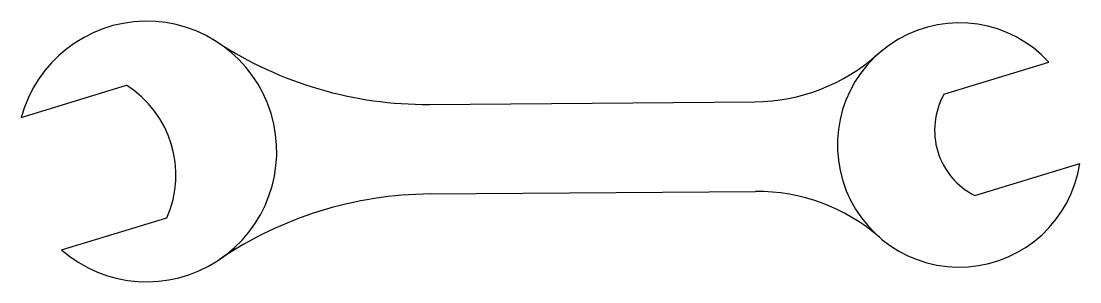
# Model space of a CAD drawing. Header units: inches. Extents: x 35 to 166, y 37 to 69.
import ezdxf

# ---------------------------------------------------------------- set-up
doc = ezdxf.new("R2010")
doc.units = ezdxf.units.IN
doc.header["$MEASUREMENT"] = 0

msp = doc.modelspace()

# ---------------------------------------------------------------- linework, layer by layer
for p, q in [((148.99, 59.65), (161.92, 63.6)), ((35.45, 56.79), (48.41, 60.76)), ((85.68, 58.41), (125.71, 58.73)), ((152.79, 47.22), (165.72, 51.17)), ((85.76, 47.41), (125.8, 47.73)), ((40.42, 40.54), (53.38, 44.5))]:
    msp.add_line(p, q)
for centre, radius, start, end in [((50.9, 52.63), 16, 229.09, 164.91), ((150.89, 53.43), 15, 42.6793, 351.3207), ((85.3, 105.41), 47, 236.9029, 270.4602), ((125.53, 81.73), 23, 270.4602, 311.8699), ((41.49, 49.75), 13, 336.1678, 57.8322), ((156.85, 55.25), 9, 150.7617, 243.2383), ((86.14, 0.41), 47, 90.4602, 124.0175), ((125.99, 24.73), 23, 49.0506, 90.4602)]:
    msp.add_arc(centre, radius, start, end)

doc.saveas('drawing.dxf')
